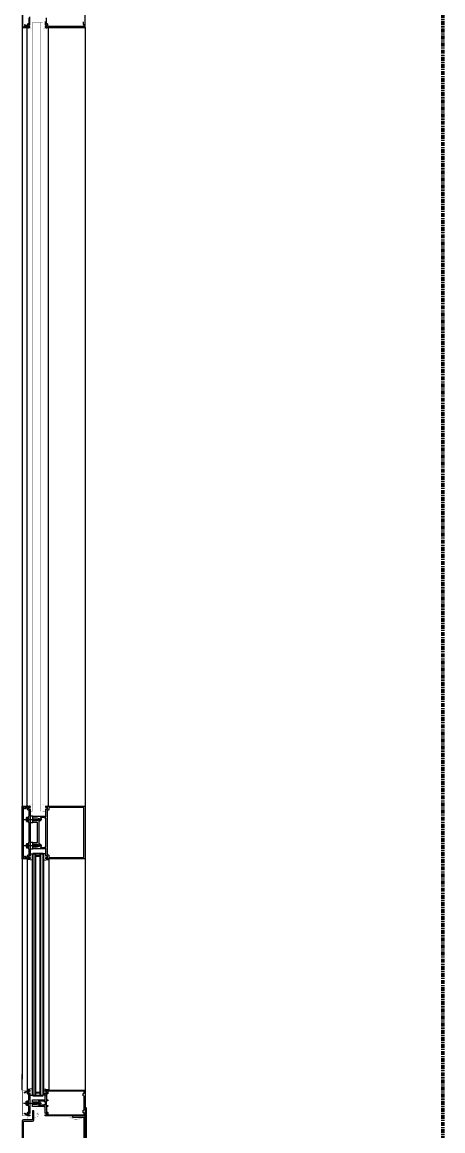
# Model space of a CAD drawing. Header units: inches. Extents: x 3850 to 5846, y -3 to 909.
# Drawn here: x 5123.3 to 5163.3, y 571.1 to 676.5 of the extents above; entities that cross this region are included whole.
import ezdxf

# ---------------------------------------------------------------- set-up
doc = ezdxf.new("R2010")
doc.units = ezdxf.units.IN
doc.header["$LTSCALE"] = 0.5
doc.header["$MEASUREMENT"] = 0
doc.linetypes.add('CENTER2', pattern=[1.125, 0.75, -0.125, 0.125, -0.125])
doc.layers.get('0').update_dxf_attribs({"lineweight": 18})
doc.layers.get('Defpoints').update_dxf_attribs({"color": 140, "lineweight": 18})
for name, color, linetype, lineweight in [('A-Detl-Fine', 90, 'Continuous', 18), ('A-Detl-Medm', 31, 'Continuous', 25), ('A-Detl-Thin', 150, 'Continuous', 18), ('A-Detl-Wide', 213, 'Continuous', 50)]:
    doc.layers.add(name, color=color, linetype=linetype, lineweight=lineweight)
doc.styles.add('Arch-Dim', font='romans.shx', dxfattribs={"width": 0.75})
doc.dimstyles.new('Aec-Arch-I-96', dxfattribs={"dimscale": 96, "dimtxt": 0.09375, "dimasz": 0.0625, "dimexe": 0.0625, "dimexo": 0.0625, "dimgap": 0.03125, "dimtad": 1, "dimdec": 4, "dimzin": 3, "dimdsep": 46, "dimlunit": 4, "dimtxsty": 'Arch-Dim', "dimblk": 'ARCHTICK', "dimcen": 0.09375, "dimazin": 2, "dimtfac": 0.75, "dimtdec": 4, "dimtix": 1, "dimtmove": 2, "dimatfit": 2, "dimfxl": 1, "dimtolj": 1, "dimtzin": 0, "dimarcsym": 0})

# ---------------------------------------------------------------- blocks, each defined once
blk = doc.blocks.new('AecDtl_9650C2')
at = {"layer": 'A-Detl-Thin'}
blk.add_lwpolyline([(0.04, 0.59), (0.6, 0.02, 0.414214), (0.65, 0.02), (0.65, 0.02, 0.397145), (0.65, 0.07), (0.16, 0.62, -0.18372), (0.12, 0.7), (0.12, 3.88, 0.414214), (0, 4), (0, 0.68, 0.198912)], format="xyb", close=True, dxfattribs=at)
blk = doc.blocks.new('_ArchTick')
at = {"color": 0, "linetype": 'ByBlock', "const_width": 0.15}
blk.add_lwpolyline([(-0.5, -0.5), (0.5, 0.5)], dxfattribs=at)
blk = doc.blocks.new('*D211')
at = {"layer": 'A-Detl-Wide', "color": 0, "lineweight": -2, "transparency": 16777216}
for p, q in [((5121.25, 575), (5085.25, 575)), ((5087.25, 575), (5087.25, 569)), ((5127.75, 569), (5085.25, 569))]:
    blk.add_line(p, q, dxfattribs=at)
at = {"layer": 'Defpoints', "color": 0, "transparency": 16777216}
for p in [(5123.25, 575), (5087.25, 569), (5129.75, 569)]:
    blk.add_point(p, dxfattribs=at)
at = {"layer": 'A-Detl-Wide', "color": 0, "lineweight": -2, "transparency": 16777216, "xscale": 2, "yscale": 2, "zscale": 2}
for p, rotation in [((5087.25, 575), 90), ((5087.25, 569), 270)]:
    blk.add_blockref('_ArchTick', p, dxfattribs=dict(at, rotation=rotation))
at = {"layer": 'A-Detl-Wide', "color": 0, "transparency": 16777216, "insert": (5084.47, 572), "char_height": 3, "attachment_point": 5, "rotation": 90, "style": 'Arch-Dim'}
blk.add_mtext('\\A1;6"', dxfattribs=at)

msp = doc.modelspace()

# ---------------------------------------------------------------- linework, layer by layer
at = {"layer": 'A-Detl-Fine'}
for p, q in [((5123.70289, 675.94367), (5123.70289, 676.00446)), ((5123.70289, 675.94367), (5123.70291, 602.05899)), ((5125.73504, 675.94367), (5125.73504, 676.00268)), ((5125.73504, 675.94367), (5125.73505, 602.05899)), ((5123.70291, 602.05899), (5123.70291, 601.9982)), ((5125.73505, 602.05899), (5125.73505, 601.99998)), ((5123.40864, 600.74998), (5125.10245, 600.74998)), ((5123.65975, 600.59099), (5123.65975, 600.89536)), ((5123.67204, 600.92977), (5123.69075, 600.92977)), ((5123.69075, 600.55658), (5123.69075, 600.92977)), ((5123.69467, 600.94609), (5123.83435, 600.94609)), ((5123.69467, 600.84463), (5123.83435, 600.84463)), ((5123.83435, 600.49317), (5123.83435, 600.99317)), ((5123.83435, 600.99317), (5123.87435, 600.99317)), ((5123.87435, 600.49317), (5123.87435, 600.99317)), ((5123.67204, 600.55658), (5123.69075, 600.55658)), ((5123.69467, 600.64171), (5123.83435, 600.64171)), ((5123.69467, 600.54026), (5123.83435, 600.54026)), ((5123.83435, 600.49317), (5123.87435, 600.49317)), ((5123.40864, 598.24998), (5125.10245, 598.24998)), ((5123.65975, 598.09099), (5123.65975, 598.39536)), ((5123.67204, 598.42977), (5123.69075, 598.42977)), ((5123.67204, 598.05658), (5123.69075, 598.05658)), ((5123.69075, 598.05658), (5123.69075, 598.42977)), ((5123.69467, 598.44609), (5123.83435, 598.44609)), ((5123.69467, 598.34463), (5123.83435, 598.34463)), ((5123.69467, 598.14171), (5123.83435, 598.14171)), ((5123.69467, 598.04026), (5123.83435, 598.04026)), ((5123.83435, 598.49317), (5123.87435, 598.49317)), ((5123.83435, 597.99317), (5123.83435, 598.49317)), ((5123.83435, 597.99317), (5123.87435, 597.99317)), ((5123.87435, 597.99317), (5123.87435, 598.49317)), ((5123.71339, 596.93959), (5123.71339, 575.06037)), ((5124.00339, 597.47959), (5124.25339, 597.47959)), ((5125.5029, 597.47959), (5125.2529, 597.47959)), ((5125.7929, 596.93959), (5125.7929, 575.06037)), ((5124.00339, 574.52037), (5124.25339, 574.52037)), ((5125.5029, 574.52037), (5125.2529, 574.52037)), ((5123.39157, 573.77846), (5125.08538, 573.77846)), ((5123.64267, 573.61946), (5123.64267, 573.92384)), ((5123.65497, 573.95824), (5123.67367, 573.95824)), ((5123.65497, 573.58505), (5123.67367, 573.58505)), ((5123.67367, 573.58505), (5123.67367, 573.95824)), ((5123.6776, 573.97456), (5123.81728, 573.97456)), ((5123.6776, 573.87311), (5123.81728, 573.87311)), ((5123.6776, 573.67019), (5123.81728, 573.67019)), ((5123.6776, 573.56873), (5123.81728, 573.56873)), ((5123.81728, 574.02164), (5123.85728, 574.02164)), ((5123.81728, 573.52164), (5123.81728, 574.02164)), ((5123.81728, 573.52164), (5123.85728, 573.52164)), ((5123.85728, 573.52164), (5123.85728, 574.02164))]:
    msp.add_line(p, q, dxfattribs=at)
at = {"layer": 'A-Detl-Fine', "const_width": 0.01111}
for points in [[(5124.2306, 675.86889), (5123.70289, 675.94367)], [(5123.98628, 676.47137), (5124.2306, 676.47137)], [(5125.45165, 676.47137), (5125.20733, 676.47137)], [(5125.20733, 675.86889), (5125.73504, 675.94367)], [(5124.23061, 602.13377), (5123.70291, 602.05899)], [(5125.20734, 602.13377), (5125.73505, 602.05899)], [(5123.9863, 601.53129), (5124.23061, 601.53129)], [(5125.45166, 601.53129), (5125.20734, 601.53129)], [(5124.23037, 574.08433), (5123.98607, 574.08433)], [(5123.98607, 573.47259), (5124.23037, 573.47259)], [(5123.76483, 572.56448), (5123.77855, 572.50333), (5123.78678, 572.44097), (5123.78952, 572.378)], [(5123.78952, 572.378), (5123.78678, 572.31503), (5123.77855, 572.25266), (5123.76483, 572.19152)], [(5123.98583, 572.9091), (5124.23014, 572.9091)], [(5124.23014, 572.55731), (5123.98583, 572.55731)], [(5124.59659, 573.02561), (5124.35228, 573.02561)], [(5124.35228, 572.42313), (5124.87998, 572.49791)], [(5124.87998, 572.55655), (5124.76699, 572.55655)], [(5124.87998, 572.49791), (5124.87998, 572.55655)], [(5128.12428, 572.55692), (5127.17735, 572.55692)], [(5127.17735, 572.55692), (5127.17735, 572.45921)], [(5127.17735, 572.45921), (5127.7637, 572.45921)], [(5128.37731, 572.18433), (5128.31429, 572.18693), (5128.25164, 572.19459), (5128.18971, 572.20714), (5128.12887, 572.22437), (5128.06948, 572.24611), (5128.01189, 572.27217), (5127.95648, 572.30235), (5127.9036, 572.33647), (5127.85362, 572.37434), (5127.8069, 572.41577), (5127.76379, 572.46057)], [(5127.81176, 572.49634), (5128.15458, 572.49634)], [(5128.37731, 572.24491), (5128.31327, 572.24774), (5128.24996, 572.25608), (5128.18771, 572.26974), (5128.12689, 572.28852), (5128.06786, 572.31224), (5128.01097, 572.34068), (5127.95658, 572.37366), (5127.90504, 572.41098), (5127.85672, 572.45243), (5127.81197, 572.49783)], [(5128.12428, 572.55692), (5128.13954, 572.55278), (5128.15042, 572.5419), (5128.15456, 572.52664)], [(5128.15458, 572.49634), (5128.15458, 572.52664)], [(5128.75222, 572.34311), (5128.68323, 572.3089), (5128.60953, 572.28155), (5128.53284, 572.26148), (5128.45486, 572.24913), (5128.37731, 572.24491)], [(5128.84306, 572.32888), (5128.78338, 572.29255), (5128.72038, 572.26089), (5128.65469, 572.23422), (5128.58691, 572.2129), (5128.51768, 572.19725), (5128.44761, 572.18762), (5128.37731, 572.18433)], [(5128.65327, 572.42599), (5128.65459, 572.43085), (5128.65804, 572.43431), (5128.6629, 572.43562)], [(5128.65707, 572.41832), (5128.65503, 572.42044), (5128.65373, 572.42306), (5128.65327, 572.42599)], [(5128.65709, 572.41828), (5128.75128, 572.34302)], [(5128.6629, 572.43562), (5128.66375, 572.43558), (5128.66461, 572.43546), (5128.66543, 572.43529)], [(5128.93041, 572.3695), (5128.66543, 572.43529)], [(5128.84287, 572.3288), (5128.9158, 572.31072)], [(5128.92199, 572.31008), (5128.91992, 572.31016), (5128.91783, 572.31037), (5128.91584, 572.31068)], [(5128.9523, 572.34038), (5128.94815, 572.32511), (5128.93726, 572.31423), (5128.92199, 572.31008)], [(5128.93039, 572.3695), (5128.94181, 572.36332), (5128.94949, 572.35311), (5128.9523, 572.34038)]]:
    msp.add_lwpolyline(points, dxfattribs=at)
at = {"layer": 'A-Detl-Fine'}
for points in [[(5124.00314, 600.43698), (5124.25314, 600.43698), (5124.25314, 601.06298), (5124.00314, 601.06298)], [(5124.00314, 597.93698), (5124.25314, 597.93698), (5124.25314, 598.56298), (5124.00314, 598.56298)]]:
    msp.add_lwpolyline(points, close=True, dxfattribs=at)
for points in [[(5124.25339, 596.86306), (5123.71339, 596.93959), (5123.71339, 596.99959), (5123.82902, 596.99959)], [(5125.2529, 596.86306), (5125.7929, 596.93959), (5125.7929, 596.99959), (5125.67727, 596.99959)], [(5124.25339, 575.1369), (5123.71339, 575.06037), (5123.71339, 575.00037), (5123.82902, 575.00037)], [(5125.2529, 575.1369), (5125.7929, 575.06037), (5125.7929, 575.00037), (5125.67727, 575.00037)]]:
    msp.add_lwpolyline(points, dxfattribs=at)
for centre, radius, start, end in [((5123.71406, 600.89536), 0.05431, 110.9107, 249.0893), ((5123.8246, 600.74317), 0.16485, 142.0123, 217.9877), ((5123.71406, 600.59099), 0.05431, 110.9107, 249.0893), ((5123.71406, 598.39536), 0.05431, 110.9107, 249.0893), ((5123.71406, 598.09099), 0.05431, 110.9107, 249.0893), ((5123.8246, 598.24317), 0.16485, 142.0123, 217.9877), ((5123.69698, 573.92384), 0.05431, 110.9107, 249.0893), ((5123.69698, 573.61946), 0.05431, 110.9107, 249.0893), ((5123.80752, 573.77164), 0.16485, 142.0123, 217.9877)]:
    msp.add_arc(centre, radius, start, end, dxfattribs=at)
at = {"layer": 'A-Detl-Medm', "linetype": 'Continuous'}
for p, q in [((5124.25314, 574.49998), (5124.25314, 597.49998)), ((5124.25314, 597.49998), (5124.50314, 597.49998)), ((5124.50314, 597.49998), (5125.00314, 597.49998)), ((5124.50314, 597.49998), (5124.50314, 574.49998)), ((5125.00314, 574.49998), (5125.00314, 597.49998)), ((5125.00314, 597.49998), (5125.25314, 597.49998)), ((5125.25314, 597.49998), (5125.25314, 574.49998)), ((5125.00314, 597.24998), (5124.50314, 597.24998)), ((5124.25314, 574.49998), (5125.25314, 574.49998)), ((5125.00314, 574.74998), (5124.50314, 574.74998))]:
    msp.add_line(p, q, dxfattribs=at)
at = {"layer": 'A-Detl-Medm', "linetype": 'Continuous', "const_width": 0.01111}
for points in [[(5125.20757, 676.49129), (5124.23035, 676.49129)], [(5124.23035, 676.49129), (5124.23037, 601.51137)], [(5124.47467, 676.49129), (5124.47468, 601.51137)], [(5124.96328, 676.247), (5124.47467, 676.247)], [(5124.96329, 601.51137), (5124.96328, 676.49129)], [(5125.20759, 601.51137), (5125.20757, 676.49129)], [(5124.96329, 601.75567), (5124.47468, 601.75567)], [(5125.20759, 601.51137), (5124.23037, 601.51137)]]:
    msp.add_lwpolyline(points, dxfattribs=at)
at = {"layer": 'A-Detl-Thin'}
for p, q in [((5123.25313, 678.50268), (5123.25313, 676.00268)), ((5123.31177, 676.05156), (5123.31177, 678.45382)), ((5129.25345, 676.00268), (5129.25345, 678.50268)), ((5125.45187, 676.59879), (5125.45187, 676.25481)), ((5125.57403, 676.34961), (5125.57403, 676.94681)), ((5129.03845, 676.54505), (5129.03845, 676.3154)), ((5123.25313, 676.00268), (5123.68702, 676.00268)), ((5123.25313, 676.00268), (5123.25314, 601.99998)), ((5123.66749, 676.05156), (5123.31177, 676.05156)), ((5123.6675, 676.08087), (5123.66749, 676.08087)), ((5123.66749, 676.08087), (5123.66749, 676.05156)), ((5123.67284, 676.10057), (5123.6675, 676.08087)), ((5123.68685, 676.11458), (5123.67284, 676.10057)), ((5123.70656, 676.11992), (5123.68685, 676.11458)), ((5123.68702, 676.00272), (5123.71659, 676.01073)), ((5123.68702, 676.00268), (5123.68702, 676.00272)), ((5123.72627, 676.11459), (5123.70656, 676.11992)), ((5123.71659, 676.01073), (5123.73761, 676.03175)), ((5123.74028, 676.10058), (5123.72627, 676.11459)), ((5123.73761, 676.03175), (5123.74563, 676.06132)), ((5123.74561, 676.08087), (5123.74028, 676.10058)), ((5123.74565, 676.08087), (5123.74561, 676.08087)), ((5123.74563, 676.06132), (5123.74565, 676.06132)), ((5123.74565, 676.06132), (5123.74565, 676.08087)), ((5125.45187, 676.25481), (5125.45191, 676.25481)), ((5125.45191, 676.10236), (5125.45187, 676.10236)), ((5125.45187, 676.10236), (5125.45187, 676.02223)), ((5125.45187, 676.02223), (5125.45191, 676.02223)), ((5125.45191, 676.25481), (5125.45634, 676.24428)), ((5125.45634, 676.11289), (5125.45191, 676.10236)), ((5125.45191, 676.02223), (5125.45457, 676.01238)), ((5125.45457, 676.01238), (5125.46157, 676.00538)), ((5125.45634, 676.24428), (5125.46634, 676.24016)), ((5125.46634, 676.11702), (5125.45634, 676.11289)), ((5125.46157, 676.00538), (5125.47142, 676.00272)), ((5125.46634, 676.24016), (5125.47692, 676.24451)), ((5125.47692, 676.11266), (5125.46634, 676.11702)), ((5125.47142, 676.00272), (5125.47142, 676.00268)), ((5125.47142, 676.00268), (5129.25345, 676.00268)), ((5125.47692, 676.24445), (5125.49522, 676.25859)), ((5125.47692, 676.24451), (5125.47692, 676.24445)), ((5125.47697, 676.11268), (5125.47692, 676.11266)), ((5125.49527, 676.09857), (5125.47697, 676.11268)), ((5125.49522, 676.25859), (5125.51639, 676.26741)), ((5125.51643, 676.08977), (5125.49527, 676.09857)), ((5125.51639, 676.26741), (5125.53931, 676.27043)), ((5125.53933, 676.08676), (5125.51643, 676.08977)), ((5125.53931, 676.27043), (5125.53933, 676.27045)), ((5125.53933, 676.27045), (5125.5496, 676.27045)), ((5125.53933, 676.08674), (5125.53933, 676.08676)), ((5125.5496, 676.08674), (5125.53933, 676.08674)), ((5125.5496, 676.27045), (5125.5496, 676.27043)), ((5125.5496, 676.27043), (5125.57426, 676.26377)), ((5125.57426, 676.0934), (5125.5496, 676.08674)), ((5125.67664, 676.34961), (5125.57403, 676.34961)), ((5125.57426, 676.26377), (5125.59179, 676.24624)), ((5125.59179, 676.11094), (5125.57426, 676.0934)), ((5125.59179, 676.24624), (5125.59844, 676.22158)), ((5125.59844, 676.13559), (5125.59179, 676.11094)), ((5125.59844, 676.22158), (5125.59846, 676.22158)), ((5125.59846, 676.13559), (5125.59844, 676.13559)), ((5125.59846, 676.22158), (5125.59846, 676.13559)), ((5125.67664, 676.34957), (5125.67664, 676.34961)), ((5125.68649, 676.34691), (5125.67664, 676.34957)), ((5125.69349, 676.33991), (5125.68649, 676.34691)), ((5125.69617, 676.33006), (5125.69349, 676.33991)), ((5125.69618, 676.33006), (5125.69617, 676.33006)), ((5125.69618, 676.12972), (5125.69618, 676.33006)), ((5125.6962, 676.12972), (5125.69618, 676.12972)), ((5125.70019, 676.11493), (5125.6962, 676.12972)), ((5125.71071, 676.10442), (5125.70019, 676.11493)), ((5125.7255, 676.10043), (5125.71071, 676.10442)), ((5125.7255, 676.10041), (5125.7255, 676.10043)), ((5129.15572, 676.10041), (5125.7255, 676.10041)), ((5129.03845, 676.3154), (5129.09708, 676.3154)), ((5129.09708, 676.3154), (5129.09708, 676.31538)), ((5129.09708, 676.31538), (5129.12667, 676.30738)), ((5129.12667, 676.30738), (5129.1477, 676.28634)), ((5129.1477, 676.28634), (5129.15568, 676.25676)), ((5129.15568, 676.25676), (5129.15572, 676.25676)), ((5129.15572, 676.25676), (5129.15572, 676.10041)), ((5129.25345, 676.00268), (5129.25331, 602.00027)), ((5123.68703, 601.99998), (5123.68703, 601.99994)), ((5123.68703, 601.99994), (5123.7166, 601.99193)), ((5123.25314, 596.99998), (5123.25314, 576.04333)), ((5129.25383, 596.99998), (5129.25299, 574.99998)), ((5123.25314, 574.99998), (5123.25314, 576.49998)), ((5125.45188, 574.9003), (5125.45188, 574.98043)), ((5125.45188, 574.98043), (5125.45192, 574.98043)), ((5125.45192, 574.9003), (5125.45188, 574.9003)), ((5125.45188, 574.40387), (5125.45188, 574.74784)), ((5125.45188, 574.74784), (5125.45192, 574.74784)), ((5125.46655, 574.38921), (5125.45188, 574.40387)), ((5125.45188, 574.37456), (5125.46655, 574.38921)), ((5125.45188, 574.03545), (5125.45188, 574.37456)), ((5125.45192, 574.98043), (5125.45458, 574.99028)), ((5125.45635, 574.88976), (5125.45192, 574.9003)), ((5125.45192, 574.74784), (5125.45635, 574.75838)), ((5125.45458, 574.99028), (5125.46158, 574.99728)), ((5125.46635, 574.88564), (5125.45635, 574.88976)), ((5125.45635, 574.75838), (5125.46635, 574.76251)), ((5125.46158, 574.99728), (5125.47143, 574.99994)), ((5125.47693, 574.89), (5125.46635, 574.88564)), ((5125.46635, 574.76251), (5125.47693, 574.75815)), ((5125.47143, 574.99994), (5125.47143, 574.99998)), ((5125.47143, 574.99998), (5129.25396, 574.99998)), ((5125.49525, 574.90405), (5125.47693, 574.88994)), ((5125.47693, 574.88994), (5125.47693, 574.89)), ((5125.47693, 574.75815), (5125.47696, 574.75818)), ((5125.47696, 574.75818), (5125.49529, 574.74408)), ((5125.51641, 574.91287), (5125.49525, 574.90405)), ((5125.49529, 574.74408), (5125.51645, 574.73528)), ((5125.53933, 574.91592), (5125.51641, 574.91287)), ((5125.51645, 574.73528), (5125.53935, 574.73224)), ((5125.53935, 574.91594), (5125.53933, 574.91592)), ((5125.54961, 574.91594), (5125.53935, 574.91594)), ((5125.53935, 574.73224), (5125.53935, 574.73222)), ((5125.53935, 574.73222), (5125.54961, 574.73222)), ((5125.54961, 574.9159), (5125.54961, 574.91594)), ((5125.57426, 574.90922), (5125.54961, 574.9159)), ((5125.54961, 574.73224), (5125.57426, 574.73892)), ((5125.54961, 574.73222), (5125.54961, 574.73224)), ((5125.67665, 574.65307), (5125.57404, 574.65307)), ((5125.57404, 574.65307), (5125.57404, 574.08433)), ((5125.59177, 574.89171), (5125.57426, 574.90922)), ((5125.57426, 574.73892), (5125.59177, 574.75644)), ((5125.59845, 574.86706), (5125.59177, 574.89171)), ((5125.59177, 574.75644), (5125.59845, 574.78108)), ((5125.59847, 574.86706), (5125.59845, 574.86706)), ((5125.59845, 574.78108), (5125.59847, 574.78108)), ((5125.59847, 574.78108), (5125.59847, 574.86706)), ((5125.6865, 574.65576), (5125.67665, 574.65309)), ((5125.67665, 574.65309), (5125.67665, 574.65307)), ((5125.69351, 574.66276), (5125.6865, 574.65576)), ((5125.69618, 574.67261), (5125.69351, 574.66276)), ((5125.6962, 574.67261), (5125.69618, 574.67261)), ((5125.69622, 574.87294), (5125.6962, 574.87294)), ((5125.6962, 574.87294), (5125.6962, 574.67261)), ((5125.70021, 574.88771), (5125.69622, 574.87294)), ((5125.71072, 574.89822), (5125.70021, 574.88771)), ((5125.72551, 574.90223), (5125.71072, 574.89822)), ((5129.15623, 574.90225), (5125.72551, 574.90225)), ((5125.72551, 574.90225), (5125.72551, 574.90223)), ((5129.03895, 574.45761), (5129.03895, 574.68726)), ((5129.03895, 574.68726), (5129.09759, 574.68726)), ((5129.09759, 574.45761), (5129.03895, 574.45761)), ((5129.09759, 574.6873), (5129.12716, 574.69531)), ((5129.09759, 574.68726), (5129.09759, 574.6873)), ((5129.09759, 574.45759), (5129.09759, 574.45761)), ((5129.12716, 574.44958), (5129.09759, 574.45759)), ((5129.12716, 574.69531), (5129.14819, 574.71633)), ((5129.14818, 574.42856), (5129.12716, 574.44958)), ((5129.15619, 574.39899), (5129.14818, 574.42856)), ((5129.14819, 574.71633), (5129.15621, 574.7459)), ((5129.15623, 574.39899), (5129.15619, 574.39899)), ((5129.15621, 574.7459), (5129.15623, 574.7459)), ((5129.15623, 574.7459), (5129.15623, 574.90225)), ((5129.15623, 573.15791), (5129.15623, 574.39899)), ((5129.25396, 574.99998), (5129.25396, 572.55692)), ((5124.2157, 574.03057), (5124.23037, 574.04524)), ((5124.23037, 574.01591), (5124.2157, 574.03057)), ((5124.2157, 573.92993), (5124.23037, 573.94457)), ((5124.23037, 573.91526), (5124.2157, 573.92993)), ((5124.2157, 573.62697), (5124.23037, 573.64164)), ((5124.23037, 573.61233), (5124.2157, 573.62697)), ((5124.2157, 573.52632), (5124.23037, 573.54099)), ((5124.23037, 573.51166), (5124.2157, 573.52632)), ((5124.23037, 574.04524), (5124.23037, 574.08433)), ((5124.23037, 574.08433), (5125.36785, 574.08433)), ((5124.23037, 573.94457), (5124.23037, 574.01591)), ((5124.23037, 573.87617), (5124.23037, 573.91526)), ((5124.65057, 573.87617), (5124.23037, 573.87617)), ((5124.23037, 573.64164), (5124.23037, 573.68073)), ((5124.23037, 573.68073), (5124.65057, 573.68073)), ((5124.23037, 573.54099), (5124.23037, 573.61233)), ((5124.23037, 573.47259), (5124.23037, 573.51166)), ((5125.36785, 573.47259), (5124.23037, 573.47259)), ((5124.86371, 573.81906), (5124.65057, 573.87617)), ((5124.65057, 573.68073), (5124.86371, 573.73783)), ((5124.81075, 573.60905), (5124.83111, 573.62793)), ((5124.81416, 573.58328), (5124.81075, 573.60905)), ((5124.81076, 573.94785), (5124.81415, 573.97362)), ((5124.83113, 573.92899), (5124.81076, 573.94785)), ((5124.81415, 573.97362), (5124.8387, 573.98658)), ((5124.8387, 573.57033), (5124.81416, 573.58328)), ((5124.83111, 573.62793), (5124.83113, 573.62794)), ((5124.83113, 573.92897), (5124.83113, 573.92899)), ((5124.88902, 573.91344), (5124.83113, 573.92897)), ((5124.83113, 573.62794), (5124.88902, 573.64345)), ((5124.8387, 573.98658), (5124.8387, 573.9866)), ((5124.8387, 573.9866), (5125.29165, 573.9866)), ((5124.8387, 573.5703), (5124.8387, 573.57033)), ((5125.29165, 573.5703), (5124.8387, 573.5703)), ((5124.86371, 573.81905), (5124.86371, 573.81906)), ((5124.89139, 573.79552), (5124.86371, 573.81905)), ((5124.86371, 573.73787), (5124.89139, 573.7614)), ((5124.86371, 573.73783), (5124.86371, 573.73787)), ((5124.93973, 573.88875), (5124.889, 573.91344)), ((5124.889, 573.91344), (5124.88902, 573.91344)), ((5124.889, 573.64347), (5124.93973, 573.66817)), ((5124.88902, 573.64345), (5124.889, 573.64347)), ((5124.89139, 573.7614), (5124.89139, 573.79552)), ((5124.97355, 573.85018), (5124.93973, 573.88875)), ((5124.93973, 573.66817), (5124.97355, 573.70673)), ((5124.99045, 573.80329), (5124.97355, 573.85018)), ((5124.97355, 573.70673), (5124.99045, 573.75362)), ((5124.99045, 573.75362), (5124.99045, 573.80329)), ((5125.29165, 573.9866), (5125.29166, 573.98658)), ((5125.31565, 573.60145), (5125.29165, 573.57026)), ((5125.29165, 573.57026), (5125.29165, 573.5703)), ((5125.29166, 573.98658), (5125.31569, 573.9554)), ((5125.34867, 573.62169), (5125.31565, 573.60145)), ((5125.31569, 573.9554), (5125.34873, 573.93519)), ((5125.38735, 573.62892), (5125.34867, 573.62169)), ((5125.34873, 573.93519), (5125.38741, 573.92798)), ((5125.36785, 574.08433), (5125.36785, 574.08431)), ((5125.36785, 574.08431), (5125.37277, 574.08298)), ((5125.37277, 573.47392), (5125.36785, 573.47259)), ((5125.37277, 574.08298), (5125.37628, 574.07947)), ((5125.37628, 573.47743), (5125.37277, 573.47392)), ((5125.37628, 574.07947), (5125.37761, 574.07455)), ((5125.37761, 573.48235), (5125.37628, 573.47743)), ((5125.37761, 574.07455), (5125.37763, 574.07455)), ((5125.37763, 573.48235), (5125.37761, 573.48235)), ((5125.37763, 574.07455), (5125.37763, 574.03545)), ((5125.37763, 574.03545), (5125.37765, 574.03545)), ((5125.37765, 573.52144), (5125.37763, 573.52144)), ((5125.37763, 573.52144), (5125.37763, 573.48235)), ((5125.37765, 574.03545), (5125.37897, 574.03053)), ((5125.37897, 573.52636), (5125.37765, 573.52144)), ((5125.37897, 574.03053), (5125.38247, 574.02704)), ((5125.38247, 573.52986), (5125.37897, 573.52636)), ((5125.38247, 574.02704), (5125.38739, 574.02571)), ((5125.38739, 573.53119), (5125.38247, 573.52986)), ((5125.38739, 573.62894), (5125.38735, 573.62892)), ((5125.38739, 574.02571), (5125.38739, 574.02569)), ((5125.38739, 574.02569), (5125.44212, 574.02569)), ((5125.38741, 573.92798), (5125.38739, 573.92796)), ((5125.38739, 573.92796), (5125.45188, 573.92796)), ((5125.45188, 573.62894), (5125.38739, 573.62894)), ((5125.44212, 573.5312), (5125.38739, 573.5312)), ((5125.38739, 573.5312), (5125.38739, 573.53119)), ((5125.44212, 574.02569), (5125.44704, 574.02703)), ((5125.44212, 573.53119), (5125.44212, 573.5312)), ((5125.44704, 573.52986), (5125.44212, 573.53119)), ((5125.44704, 574.02703), (5125.45054, 574.03053)), ((5125.45054, 573.52636), (5125.44704, 573.52986)), ((5125.45054, 574.03053), (5125.45188, 574.03545)), ((5125.45188, 573.52144), (5125.45054, 573.52636)), ((5125.45188, 573.92796), (5125.45188, 573.62894)), ((5125.45188, 573.18235), (5125.45188, 573.52144)), ((5125.67665, 574.00614), (5125.54961, 574.00614)), ((5125.54961, 574.00614), (5125.54961, 573.55075)), ((5125.54961, 573.55075), (5125.67665, 573.55075)), ((5125.57404, 574.08433), (5125.67665, 574.08433)), ((5125.67665, 573.47259), (5125.57404, 573.47259)), ((5125.57404, 573.47259), (5125.57404, 572.90385)), ((5125.67665, 574.08433), (5125.67665, 574.08431)), ((5125.67665, 574.08431), (5125.6865, 574.08164)), ((5125.6865, 574.00883), (5125.67665, 574.00616)), ((5125.67665, 574.00616), (5125.67665, 574.00614)), ((5125.67665, 573.55075), (5125.67665, 573.55073)), ((5125.67665, 573.55073), (5125.6865, 573.54806)), ((5125.6865, 573.47527), (5125.67665, 573.47261)), ((5125.67665, 573.47261), (5125.67665, 573.47259)), ((5125.6865, 574.08164), (5125.69351, 574.07463)), ((5125.69351, 574.01584), (5125.6865, 574.00883)), ((5125.6865, 573.54806), (5125.69351, 573.54106)), ((5125.69351, 573.48228), (5125.6865, 573.47527)), ((5125.69351, 574.07463), (5125.69618, 574.06478)), ((5125.69618, 574.02569), (5125.69351, 574.01584)), ((5125.69351, 573.54106), (5125.69618, 573.5312)), ((5125.69618, 573.49213), (5125.69351, 573.48228)), ((5125.69618, 574.06478), (5125.6962, 574.06478)), ((5125.6962, 574.02569), (5125.69618, 574.02569)), ((5125.69618, 573.5312), (5125.6962, 573.5312)), ((5125.6962, 573.49213), (5125.69618, 573.49213)), ((5125.6962, 574.06478), (5125.6962, 574.02569)), ((5125.6962, 573.5312), (5125.6962, 573.49213)), ((5125.46655, 573.16769), (5125.45188, 573.18235)), ((5125.45188, 573.15302), (5125.46655, 573.16769)), ((5125.45188, 572.80906), (5125.45188, 573.15302)), ((5125.45192, 572.80906), (5125.45188, 572.80906)), ((5125.45188, 572.57647), (5125.45188, 572.65659)), ((5125.45188, 572.65659), (5125.45192, 572.65659)), ((5125.45192, 572.57647), (5125.45188, 572.57647)), ((5125.45635, 572.79852), (5125.45192, 572.80906)), ((5125.45192, 572.65659), (5125.45635, 572.66713)), ((5125.45458, 572.56662), (5125.45192, 572.57647)), ((5125.46158, 572.55961), (5125.45458, 572.56662)), ((5125.46635, 572.7944), (5125.45635, 572.79852)), ((5125.45635, 572.66713), (5125.46635, 572.67126)), ((5125.47143, 572.55696), (5125.46158, 572.55961)), ((5125.47693, 572.79875), (5125.46635, 572.7944)), ((5125.46635, 572.67126), (5125.47693, 572.6669)), ((5125.47143, 572.55692), (5125.47143, 572.55696)), ((5129.25396, 572.55692), (5125.47143, 572.55692)), ((5125.49525, 572.81279), (5125.47693, 572.79867)), ((5125.47693, 572.79867), (5125.47693, 572.79875)), ((5125.47693, 572.6669), (5125.47696, 572.66692)), ((5125.47696, 572.66692), (5125.49529, 572.65281)), ((5125.51641, 572.8216), (5125.49525, 572.81279)), ((5125.49529, 572.65281), (5125.51645, 572.64401)), ((5125.53933, 572.82465), (5125.51641, 572.8216)), ((5125.51645, 572.64401), (5125.53935, 572.64098)), ((5125.53935, 572.82469), (5125.53933, 572.82465)), ((5125.54961, 572.82469), (5125.53935, 572.82469)), ((5125.53935, 572.64098), (5125.53935, 572.64096)), ((5125.53935, 572.64096), (5125.54961, 572.64096)), ((5125.54961, 572.82465), (5125.54961, 572.82469)), ((5125.57426, 572.81798), (5125.54961, 572.82465)), ((5125.54961, 572.641), (5125.57426, 572.64767)), ((5125.54961, 572.64096), (5125.54961, 572.641)), ((5125.57404, 572.90385), (5125.67665, 572.90385)), ((5125.59177, 572.80046), (5125.57426, 572.81798)), ((5125.57426, 572.64767), (5125.59177, 572.66519)), ((5125.59845, 572.77581), (5125.59177, 572.80046)), ((5125.59177, 572.66519), (5125.59845, 572.68983)), ((5125.59847, 572.77581), (5125.59845, 572.77581)), ((5125.59845, 572.68983), (5125.59847, 572.68983)), ((5125.59847, 572.68983), (5125.59847, 572.77581)), ((5125.67665, 572.90385), (5125.67665, 572.90383)), ((5125.67665, 572.90383), (5125.6865, 572.90116)), ((5125.6865, 572.90116), (5125.69351, 572.89415)), ((5125.69351, 572.89415), (5125.69618, 572.8843)), ((5125.69618, 572.8843), (5125.6962, 572.8843)), ((5125.6962, 572.8843), (5125.6962, 572.68396)), ((5125.6962, 572.68396), (5125.69622, 572.68396)), ((5125.69622, 572.68396), (5125.70022, 572.66917)), ((5125.70022, 572.66917), (5125.71073, 572.65867)), ((5125.71073, 572.65867), (5125.72551, 572.65467)), ((5125.72551, 572.65467), (5125.72551, 572.65465)), ((5125.72551, 572.65465), (5129.15623, 572.65465)), ((5129.03895, 572.86964), (5129.03895, 573.09929)), ((5129.03895, 573.09929), (5129.09759, 573.09929)), ((5129.09759, 572.86964), (5129.03895, 572.86964)), ((5129.09759, 573.09931), (5129.12716, 573.10732)), ((5129.09759, 573.09929), (5129.09759, 573.09931)), ((5129.09759, 572.8696), (5129.09759, 572.86964)), ((5129.12716, 572.86159), (5129.09759, 572.8696)), ((5129.12716, 573.10732), (5129.14819, 573.12834)), ((5129.14818, 572.84057), (5129.12716, 572.86159)), ((5129.15619, 572.811), (5129.14818, 572.84057)), ((5129.14819, 573.12834), (5129.15621, 573.15791)), ((5129.15623, 572.811), (5129.15619, 572.811)), ((5129.15621, 573.15791), (5129.15623, 573.15791)), ((5129.15623, 572.65465), (5129.15623, 572.811))]:
    msp.add_line(p, q, dxfattribs=at)
msp.add_lwpolyline([(5123.88833, 676.93508), (5123.88833, 676.36816), (5123.81405, 676.36816), (5123.81405, 676.36815), (5123.78447, 676.36013), (5123.76345, 676.3391), (5123.75545, 676.30953), (5123.75543, 676.30954), (5123.75543, 676.19814), (5123.62368, 676.19814), (5123.5209, 676.25747), (5123.52088, 676.25745), (5123.50114, 676.26268), (5123.482, 676.25754), (5123.46752, 676.24315), (5123.46229, 676.2234), (5123.46743, 676.20427), (5123.48183, 676.18978), (5123.48181, 676.18976), (5123.66027, 676.08674), (5123.66029, 676.0867), (5123.69279, 676.11825), (5123.73467, 676.11138), (5123.7554, 676.0711), (5123.75543, 676.0711), (5123.75543, 676.03201), (5123.75545, 676.03201), (5123.75946, 676.01723), (5123.76996, 676.00672), (5123.78474, 676.00272), (5123.78474, 676.00268), (5123.96651, 676.00268), (5123.96651, 676.00272), (5123.97636, 676.00538), (5123.98336, 676.01238), (5123.98602, 676.02223), (5123.98606, 676.02223), (5123.98606, 676.10236), (5123.98604, 676.10236), (5123.98159, 676.11289), (5123.97159, 676.11702), (5123.96101, 676.11266), (5123.96098, 676.11272), (5123.94269, 676.09859), (5123.92152, 676.08979), (5123.89859, 676.08676), (5123.89859, 676.08674), (5123.88833, 676.08674), (5123.88833, 676.08676), (5123.86368, 676.09341), (5123.84615, 676.11093), (5123.83949, 676.13559), (5123.83947, 676.13559), (5123.83947, 676.22158), (5123.83949, 676.22158), (5123.84614, 676.24622), (5123.86366, 676.26375), (5123.88833, 676.27042), (5123.88833, 676.27045), (5123.89859, 676.27045), (5123.89859, 676.27043), (5123.92151, 676.26741), (5123.94267, 676.25861), (5123.96098, 676.24447), (5123.96101, 676.24451), (5123.97159, 676.24016), (5123.98158, 676.24428), (5123.98602, 676.25481), (5123.98606, 676.25481), (5123.98606, 677.03279)], dxfattribs=at)
for points in [[(5123.67714, 601.93798), (5123.35314, 601.93798), (5123.35314, 597.06198), (5123.67714, 597.06198), (5123.67714, 597.07998, -1), (5123.75714, 597.07998), (5123.75714, 597.05998, -0.414213562), (5123.69714, 596.99998), (5123.25314, 596.99998), (5123.25314, 601.99998), (5123.69714, 601.99998, -0.414213562), (5123.75714, 601.93998), (5123.75714, 601.91998, -1), (5123.67714, 601.91998)], [(5123.87814, 601.04998), (5123.90314, 601.07498), (5123.90314, 601.62598), (5123.82714, 601.62598, -0.414213562), (5123.76714, 601.68598), (5123.76714, 601.79998), (5123.63232, 601.79998), (5123.52714, 601.73926, -1), (5123.48714, 601.80854), (5123.66977, 601.91398, 0.849090459), (5123.76714, 601.92998), (5123.76714, 601.96998, -0.414213562), (5123.79714, 601.99998), (5123.98314, 601.99998, -0.414213562), (5124.00314, 601.97998), (5124.00314, 601.89798, -0.669376495), (5123.9775, 601.88741, 0.199772927), (5123.91365, 601.91398), (5123.90314, 601.91398, 0.414213562), (5123.85314, 601.86398), (5123.85314, 601.77598, 0.414213562), (5123.90314, 601.72598), (5123.91365, 601.72598, 0.199772927), (5123.9775, 601.75255, -0.669376495), (5124.00314, 601.74198), (5124.00314, 600.97498), (5124.01814, 600.95998), (5124.00314, 600.94498), (5124.00314, 600.55498), (5124.01814, 600.53998), (5124.00314, 600.52498), (5124.00314, 598.47498), (5124.01814, 598.45998), (5124.00314, 598.44498), (5124.00314, 598.05498), (5124.01814, 598.03998), (5124.00314, 598.02498), (5124.00314, 597.25798, -0.669376495), (5123.9775, 597.24741, 0.199772927), (5123.91365, 597.27398), (5123.90314, 597.27398, 0.414213562), (5123.85314, 597.22398), (5123.85314, 597.13598, 0.414213562), (5123.90314, 597.08598), (5123.91365, 597.08598, 0.199772927), (5123.9775, 597.11255, -0.669376495), (5124.00314, 597.10198), (5124.00314, 597.01998, -0.414213562), (5123.98314, 596.99998), (5123.79714, 596.99998, -0.414213562), (5123.76714, 597.02998), (5123.76714, 597.06998, 0.849090459), (5123.66977, 597.08598), (5123.48714, 597.19142, -1), (5123.52714, 597.2607), (5123.63232, 597.19998), (5123.76714, 597.19998), (5123.76714, 597.31398, -0.414213562), (5123.82714, 597.37398), (5123.90314, 597.37398), (5123.90314, 597.92498), (5123.87814, 597.94998), (5123.87814, 598.23498), (5123.89314, 598.24998), (5123.87814, 598.26498), (5123.87814, 598.54998), (5123.90314, 598.57498), (5123.90314, 600.42498), (5123.87814, 600.44998), (5123.87814, 600.73498), (5123.89314, 600.74998), (5123.87814, 600.76498)], [(5124.25314, 598.07998), (5124.23814, 598.09498), (5124.25314, 598.10998), (5124.25314, 598.14998), (5124.68314, 598.14998), (5124.90125, 598.20842, 0.767326988), (5124.90125, 598.29154), (5124.68314, 598.34998), (5124.25314, 598.34998), (5124.25314, 598.38998), (5124.23814, 598.40498), (5124.25314, 598.41998), (5124.25314, 598.49298), (5124.23814, 598.50798), (5124.25314, 598.52298), (5124.25314, 598.56298), (5124.72066, 598.56298), (5124.72066, 600.43698), (5124.25314, 600.43698), (5124.25314, 600.47698), (5124.23814, 600.49198), (5124.25314, 600.50698), (5124.25314, 600.57998), (5124.23814, 600.59498), (5124.25314, 600.60998), (5124.25314, 600.64998), (5124.68314, 600.64998), (5124.90125, 600.70842, 0.767326988), (5124.90125, 600.79154), (5124.68314, 600.84998), (5124.25314, 600.84998), (5124.25314, 600.88998), (5124.23814, 600.90498), (5124.25314, 600.91998), (5124.25314, 600.99298), (5124.23814, 601.00798), (5124.25314, 601.02298), (5124.25314, 601.06298), (5125.41714, 601.06298, -0.414213562), (5125.42714, 601.05298), (5125.42714, 601.01298, 0.414213562), (5125.43714, 601.00298), (5125.49314, 601.00298, 0.414213562), (5125.50314, 601.01298), (5125.50314, 601.35998), (5125.51814, 601.37498), (5125.50314, 601.38998), (5125.50314, 601.74198, -0.669376495), (5125.52878, 601.75255, 0.199772927), (5125.59263, 601.72598), (5125.60314, 601.72598, 0.414213562), (5125.65314, 601.77598), (5125.65314, 601.86398, 0.414213562), (5125.60314, 601.91398), (5125.59263, 601.91398, 0.199772927), (5125.52878, 601.88741, -0.669376495), (5125.50314, 601.89798), (5125.50314, 601.97998, -0.414213562), (5125.52314, 601.99998), (5129.25381, 601.99998), (5129.25383, 596.99998), (5125.52314, 596.99998, -0.414213562), (5125.50314, 597.01998), (5125.50314, 597.10198, -0.669376495), (5125.52878, 597.11255, 0.199772927), (5125.59263, 597.08598), (5125.60314, 597.08598, 0.414213562), (5125.65314, 597.13598), (5125.65314, 597.22398, 0.414213562), (5125.60314, 597.27398), (5125.59263, 597.27398, 0.199772927), (5125.52878, 597.24741, -0.669376495), (5125.50314, 597.25798), (5125.50314, 597.60998), (5125.51814, 597.62498), (5125.50314, 597.63998), (5125.50314, 597.98698, 0.414213562), (5125.49314, 597.99698), (5125.43714, 597.99698, 0.414213562), (5125.42714, 597.98698), (5125.42714, 597.94698, -0.414213562), (5125.41714, 597.93698), (5124.25314, 597.93698), (5124.25314, 597.97698), (5124.23814, 597.99198), (5124.25314, 598.00698)], [(5125.75814, 597.37998, -0.414213562), (5125.77814, 597.35998), (5125.77814, 597.15498, 0.414213562), (5125.80814, 597.12498), (5129.12883, 597.12498), (5129.12883, 601.87498), (5125.80814, 601.87498, 0.414213562), (5125.77814, 601.84498), (5125.77814, 601.63998, -0.414213562), (5125.75814, 601.61998), (5125.62814, 601.61998), (5125.62814, 597.37998)], [(5124.8679, 598.42988), (5124.93361, 598.41228, -0.624437531), (5124.9914, 598.11592, 0.719425495), (5125.00949, 598.06198), (5125.32489, 598.06198, -0.25049165), (5125.43714, 598.12198), (5125.50314, 598.12198), (5125.50314, 600.87798), (5125.43714, 600.87798, -0.25049165), (5125.32489, 600.93798), (5125.00949, 600.93798, 0.719425495), (5124.9914, 600.88404, -0.624437531), (5124.93361, 600.58768), (5124.8679, 600.57008, 0.339454259), (5124.84566, 600.5411), (5124.84566, 598.45886, 0.339454259)], [(5123.25316, 572.06547), (5123.25316, 565.93449, 0.414213562), (5123.37816, 565.80949), (5124.21474, 565.80949, -0.414213562), (5124.23037, 565.79387), (5124.23037, 564.95443), (5124.35252, 564.95443), (5124.35252, 565.80665, 0.414213562), (5124.22752, 565.93165), (5123.39094, 565.93165, -0.414213562), (5123.37532, 565.94728), (5123.37532, 572.05269, -0.414213562), (5123.39094, 572.06831), (5124.22752, 572.06831, 0.414213562), (5124.35252, 572.19331), (5124.35252, 573.04553), (5124.23037, 573.04553), (5124.23037, 572.20609, -0.414213562), (5124.21474, 572.19047), (5123.37816, 572.19047, 0.414213562)], [(5129.12896, 565.44304, 0.414213562), (5129.25396, 565.56804), (5129.25396, 572.43192, 0.414213562), (5129.12896, 572.55692), (5128.03805, 572.55692), (5128.03805, 572.43476), (5129.11617, 572.43476, -0.414213562), (5129.1318, 572.41914), (5129.1318, 565.58082, -0.414213562), (5129.11617, 565.5652), (5128.03805, 565.5652), (5128.03805, 565.44304)]]:
    msp.add_lwpolyline(points, format="xyb", close=True, dxfattribs=at)
at = {"layer": 'A-Detl-Thin', "const_width": 0.01111}
for points in [[(5123.31178, 572.6058), (5123.6675, 572.6058), (5123.6675, 572.63511), (5123.66752, 572.63511), (5123.67283, 572.65482), (5123.68685, 572.66883), (5123.70657, 572.67416), (5123.72629, 572.66885), (5123.7403, 572.65483), (5123.74563, 572.63511), (5123.74567, 572.63511), (5123.74567, 572.61556), (5123.74563, 572.61556), (5123.73764, 572.58598), (5123.71661, 572.56494), (5123.68703, 572.55694), (5123.68703, 572.55692), (5123.25314, 572.55692), (5123.25314, 574.99998), (5123.68703, 574.99998), (5123.68703, 574.99996), (5123.71661, 574.99196), (5123.73764, 574.97092), (5123.74563, 574.94134), (5123.74567, 574.94134), (5123.74567, 574.92179), (5123.74565, 574.92179), (5123.74031, 574.90208), (5123.72629, 574.88806), (5123.70657, 574.88274), (5123.68686, 574.88805), (5123.67284, 574.90207), (5123.66752, 574.92179), (5123.6675, 574.92179), (5123.6675, 574.95112), (5123.31178, 574.95112)], [(5125.45188, 572.69081), (5125.50076, 572.69081), (5125.50076, 572.67126), (5125.50078, 572.67126), (5125.50493, 572.661), (5125.51447, 572.65663), (5125.52496, 572.66018), (5125.52498, 572.66017), (5125.56877, 572.69791), (5125.56875, 572.69793), (5125.57896, 572.71916), (5125.57121, 572.74), (5125.54961, 572.74941), (5125.54961, 572.74944), (5125.45188, 572.74944), (5125.45187, 572.74941), (5125.42229, 572.74138), (5125.40128, 572.72036), (5125.39328, 572.69079), (5125.39326, 572.69081), (5125.39326, 572.61556), (5124.80204, 572.61556), (5124.80204, 572.77581), (5124.80202, 572.77581), (5124.78733, 572.83005), (5124.74878, 572.8686), (5124.69455, 572.88329), (5124.69455, 572.88331), (5124.65546, 572.88331), (5124.65546, 573.22339), (5125.26329, 573.22339), (5125.26329, 573.22341), (5125.27849, 573.22543), (5125.29255, 573.23125), (5125.30474, 573.24058), (5125.30476, 573.24056), (5125.42689, 573.36272), (5125.43622, 573.37491), (5125.44204, 573.38896), (5125.44405, 573.40417), (5125.44408, 573.40417), (5125.44408, 573.51166), (5125.44407, 573.51166), (5125.44139, 573.52151), (5125.43438, 573.52851), (5125.42454, 573.53117), (5125.42454, 573.5312), (5125.40499, 573.5312), (5125.40499, 573.53117), (5125.39515, 573.52851), (5125.38815, 573.52151), (5125.38548, 573.51166), (5125.38544, 573.51166), (5125.38544, 573.40417), (5125.26329, 573.28203), (5124.65546, 573.28203), (5124.65544, 573.28199), (5124.62586, 573.27397), (5124.60485, 573.25294), (5124.59686, 573.22337), (5124.59682, 573.22339), (5124.59682, 572.80906), (5124.59686, 572.80906), (5124.60129, 572.79852), (5124.61128, 572.7944), (5124.62186, 572.79875), (5124.62186, 572.79867), (5124.64017, 572.81281), (5124.66133, 572.82163), (5124.68426, 572.82465), (5124.68428, 572.82469), (5124.69455, 572.82469), (5124.69455, 572.82467), (5124.7192, 572.81801), (5124.73673, 572.80047), (5124.74339, 572.77581), (5124.74341, 572.77581), (5124.74341, 572.68983), (5124.74339, 572.68983), (5124.73673, 572.66518), (5124.7192, 572.64764), (5124.69455, 572.64098), (5124.69455, 572.64096), (5124.68428, 572.64096), (5124.68428, 572.64098), (5124.66138, 572.64399), (5124.64022, 572.65279), (5124.62192, 572.6669), (5124.62186, 572.6669), (5124.61128, 572.67125), (5124.60129, 572.66713), (5124.59686, 572.65659), (5124.59682, 572.65659), (5124.59682, 572.57647), (5124.59686, 572.57647), (5124.59952, 572.56662), (5124.60652, 572.55962), (5124.61637, 572.55696), (5124.61637, 572.55692), (5125.43236, 572.55692), (5125.43236, 572.55694), (5125.4422, 572.55962), (5125.4492, 572.56662), (5125.45187, 572.57647), (5125.45188, 572.57647)]]:
    msp.add_lwpolyline(points, close=True, dxfattribs=at)
at = {"layer": 'A-Detl-Thin'}
msp.add_lwpolyline([(5123.92151, 572.82161), (5123.89861, 572.82465), (5123.89861, 572.82469), (5123.88834, 572.82469), (5123.88834, 572.82465), (5123.86368, 572.81797), (5123.84617, 572.80045), (5123.8395, 572.77581), (5123.83948, 572.77581), (5123.83948, 572.68983), (5123.8395, 572.68983), (5123.84618, 572.66518), (5123.86369, 572.64766), (5123.88834, 572.64098), (5123.88834, 572.64096), (5123.89861, 572.64096), (5123.89861, 572.64098), (5123.92152, 572.64402), (5123.94268, 572.65283), (5123.96099, 572.66694), (5123.96102, 572.6669), (5123.9716, 572.67127), (5123.9816, 572.66714), (5123.98603, 572.65659), (5123.98607, 572.65659), (5123.98607, 572.57647), (5123.98603, 572.57647), (5123.98338, 572.56662), (5123.97637, 572.55961), (5123.96652, 572.55696), (5123.96652, 572.55692), (5123.78476, 572.55692), (5123.78476, 572.55696), (5123.76997, 572.56095), (5123.75945, 572.57146), (5123.75546, 572.58625), (5123.75544, 572.58625), (5123.75544, 572.62532), (5123.75541, 572.62532), (5123.73467, 572.66559), (5123.69283, 572.67247), (5123.6603, 572.64094), (5123.66028, 572.64096), (5123.48182, 572.744), (5123.48184, 572.74402), (5123.46743, 572.75849), (5123.46229, 572.77764), (5123.46753, 572.79738), (5123.482, 572.81179), (5123.50115, 572.81693), (5123.52089, 572.81169), (5123.52091, 572.81171), (5123.62369, 572.75236), (5123.75544, 572.75236), (5123.75544, 572.86376), (5123.75546, 572.86374), (5123.76343, 572.89333), (5123.78446, 572.91437), (5123.81405, 572.92237), (5123.81406, 572.9224), (5123.88834, 572.9224), (5123.88834, 573.46086), (5123.86391, 573.48529), (5123.86391, 573.7638), (5123.87857, 573.77846), (5123.86391, 573.7931), (5123.86391, 574.07161), (5123.88834, 574.09604), (5123.88834, 574.6345), (5123.81406, 574.6345), (5123.81406, 574.63452), (5123.78448, 574.64251), (5123.76346, 574.66354), (5123.75546, 574.69311), (5123.75544, 574.69313), (5123.75544, 574.80454), (5123.62369, 574.80454), (5123.52091, 574.74518), (5123.52089, 574.7452), (5123.50115, 574.73996), (5123.48202, 574.74509), (5123.46755, 574.75952), (5123.46229, 574.77925), (5123.46741, 574.79839), (5123.48182, 574.81286), (5123.48182, 574.8129), (5123.66028, 574.91594), (5123.6603, 574.91594), (5123.69285, 574.88443), (5123.73468, 574.89131), (5123.75541, 574.93157), (5123.75544, 574.93157), (5123.75544, 574.97067), (5123.75546, 574.97067), (5123.75944, 574.98545), (5123.76995, 574.99596), (5123.78476, 574.99996), (5123.78476, 574.99998), (5123.96652, 574.99998), (5123.96652, 574.99994), (5123.97637, 574.99728), (5123.98338, 574.99028), (5123.98603, 574.98043), (5123.98607, 574.98043), (5123.98607, 574.9003), (5123.98603, 574.9003), (5123.9816, 574.88976), (5123.9716, 574.88564), (5123.96102, 574.89), (5123.96099, 574.88996), (5123.94267, 574.90407), (5123.92151, 574.91288), (5123.89861, 574.91592), (5123.89861, 574.91594), (5123.88834, 574.91594), (5123.88834, 574.9159), (5123.86368, 574.90922), (5123.84617, 574.8917), (5123.8395, 574.86706), (5123.83948, 574.86706), (5123.83948, 574.78108), (5123.8395, 574.78108), (5123.84618, 574.75643), (5123.86369, 574.73891), (5123.88834, 574.73222), (5123.89861, 574.73222), (5123.89861, 574.73224), (5123.92152, 574.73528), (5123.94268, 574.74409), (5123.96099, 574.7582), (5123.96102, 574.75815), (5123.9716, 574.76251), (5123.9816, 574.75839), (5123.98603, 574.74784), (5123.98607, 574.74784), (5123.98607, 573.99833), (5124.00072, 573.98366), (5123.98607, 573.96902), (5123.98607, 573.5879), (5124.00072, 573.57324), (5123.98607, 573.55857), (5123.98607, 572.80906), (5123.98603, 572.80906), (5123.9816, 572.79852), (5123.9716, 572.7944), (5123.96102, 572.79875), (5123.96099, 572.79869), (5123.94267, 572.81281)], close=True, dxfattribs=at)
at = {"layer": 'A-Detl-Wide', "linetype": 'CENTER2'}
msp.add_line((5163.25318, 41.05427), (5163.25318, 822.41196), dxfattribs=at)

# ---------------------------------------------------------------- block references
at = {"layer": 'A-Detl-Medm'}
msp.add_blockref('AecDtl_9650C2', (5129.25396, 569.37498), dxfattribs=at)

# ---------------------------------------------------------------- dimensions: what is measured, and where the dimension line sits
at = {"layer": 'A-Detl-Wide'}
dim = msp.add_linear_dim(base=(5087.25281, 569.00268), p1=(5123.25304, 574.99998), p2=(5129.75389, 569.00268), angle=90, dimstyle='Aec-Arch-I-96', override={"dimscale": 32}, dxfattribs=at)
dim.commit()
dim.dimension.update_dxf_attribs({"geometry": '*D211', "text_midpoint": (5084.4671, 572.00133)})

doc.saveas('drawing.dxf')
